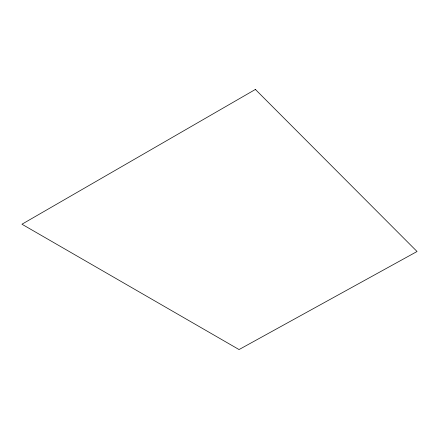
<?xml version="1.0" encoding="UTF-8"?>
<svg xmlns="http://www.w3.org/2000/svg" width="439" height="439" viewBox="0 0 439 439"><rect width="100%" height="100%" fill="white"/><g stroke="black" fill="none" stroke-linecap="round" stroke-linejoin="round"><path stroke-width="0.66" d="M255.394 89.441L21.95 224.219L239.052 349.559L417.05 251.509L255.394 89.441"/></g></svg>
